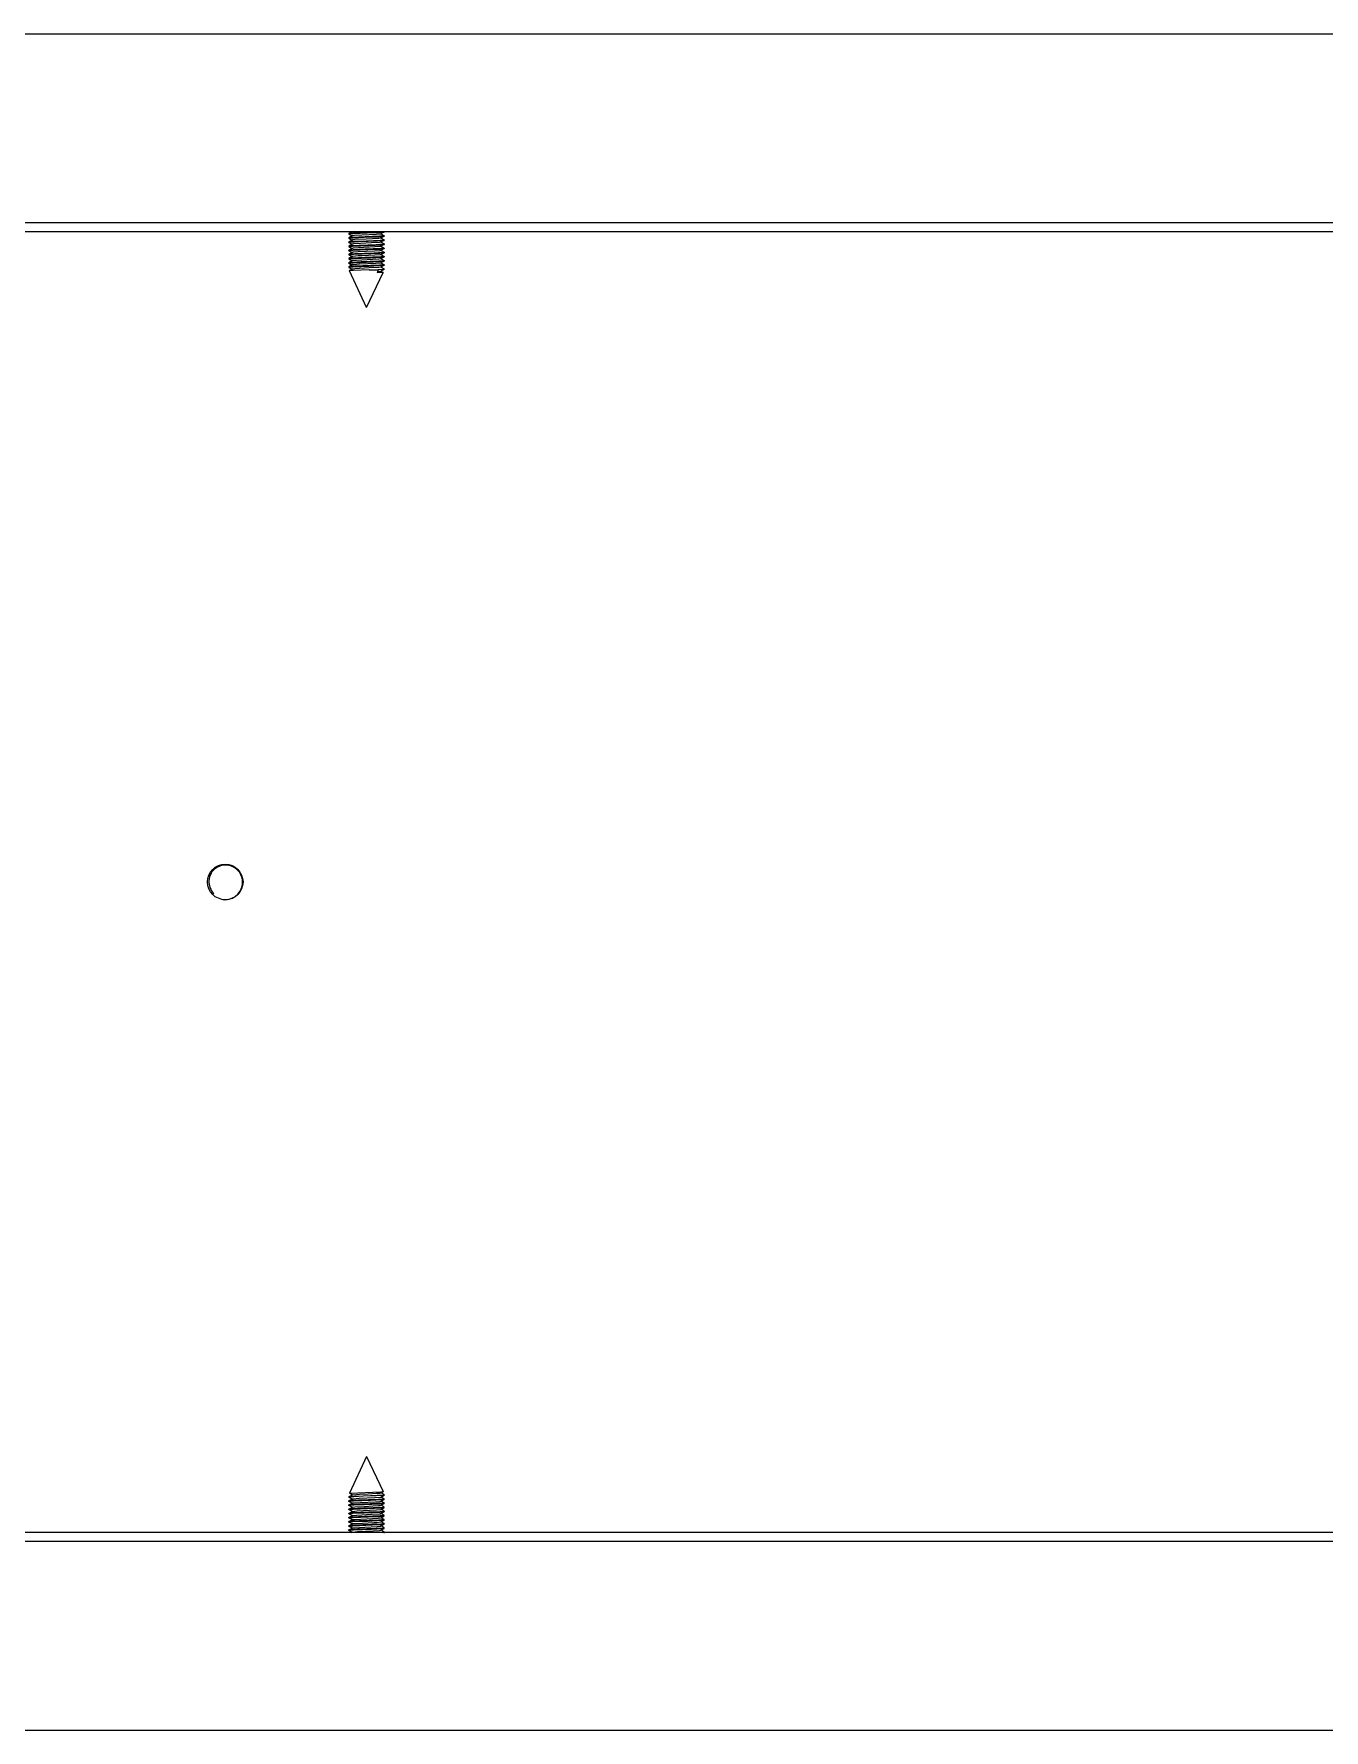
# Model space of a CAD drawing. Header units: millimetres. Extents: x 27602 to 523849, y 322139 to 568360.
# Drawn here: x 106125 to 114410, y 495424 to 506314 of the extents above; entities that cross this region are included whole.
import ezdxf

# ---------------------------------------------------------------- set-up
doc = ezdxf.new("R2010")
doc.units = ezdxf.units.MM

msp = doc.modelspace()

# ---------------------------------------------------------------- linework, layer by layer
at = {"color": 7, "lineweight": 13, "ltscale": 0.03937}
for p, q in [((94696, 506314), (122369, 506314)), ((94696, 505104), (122369, 505104)), ((94696, 505104), (122410, 505104)), ((94696, 505046), (122410, 505046)), ((122410, 496692), (94696, 496692)), ((122410, 496634), (94696, 496634)), ((94696, 495424), (122317, 495424))]:
    msp.add_line(p, q, dxfattribs=at)
at = {"color": 7, "lineweight": 13, "ltscale": 0.000501567}
for p, q in [((108169, 505044), (108148, 505031)), ((108375, 504855), (108354, 504843))]:
    msp.add_line(p, q, dxfattribs=at)
at = {"color": 7, "lineweight": 13, "ltscale": 6.97641e-06}
for p, q in [((108148, 505031), (108148, 505031)), ((108375, 504855), (108375, 504856)), ((108375, 496935), (108375, 496935)), ((108375, 496882), (108375, 496882))]:
    msp.add_line(p, q, dxfattribs=at)
at = {"color": 7, "lineweight": 13, "ltscale": 5.00116e-05}
for p, q in [((108148, 505031), (108148, 505029)), ((108148, 505005), (108148, 505002)), ((108148, 504978), (108148, 504975)), ((108375, 505044), (108375, 505042)), ((108148, 504925), (108148, 504922)), ((108148, 504898), (108148, 504896)), ((108148, 504871), (108148, 504869)), ((108375, 504965), (108375, 504962)), ((108375, 504938), (108375, 504936)), ((108375, 504858), (108375, 504856)), ((108375, 504831), (108375, 504829)), ((108375, 504802), (108375, 504805)), ((108375, 496906), (108375, 496908)), ((108375, 496853), (108375, 496855)), ((108375, 496800), (108375, 496802)), ((108375, 496746), (108375, 496749)), ((108375, 496693), (108375, 496695))]:
    msp.add_line(p, q, dxfattribs=at)
at = {"color": 7, "lineweight": 13, "ltscale": 6.95329e-06}
for p, q in [((108148, 505028), (108148, 505029)), ((108375, 504802), (108375, 504802)), ((108148, 496709), (108148, 496709))]:
    msp.add_line(p, q, dxfattribs=at)
at = {"color": 7, "lineweight": 13, "ltscale": 0.000488244}
for p, q in [((108148, 505028), (108169, 505017)), ((108148, 505002), (108169, 504990)), ((108169, 496747), (108148, 496759))]:
    msp.add_line(p, q, dxfattribs=at)
at = {"color": 7, "lineweight": 13, "ltscale": 0.000501552}
for p, q in [((108169, 505017), (108148, 505005)), ((108148, 496709), (108169, 496721))]:
    msp.add_line(p, q, dxfattribs=at)
at = {"color": 7, "lineweight": 13, "ltscale": 6.73157e-06}
for p, q in [((108148, 505005), (108148, 505005)), ((108148, 504975), (108148, 504975)), ((108148, 504816), (108148, 504815)), ((108148, 496733), (108148, 496733))]:
    msp.add_line(p, q, dxfattribs=at)
at = {"color": 7, "lineweight": 13, "ltscale": 7.1225e-06}
for p, q in [((108148, 505002), (108148, 505002)), ((108148, 504978), (108148, 504978)), ((108148, 496759), (108148, 496760)), ((108148, 496736), (108148, 496735))]:
    msp.add_line(p, q, dxfattribs=at)
at = {"color": 7, "lineweight": 13, "ltscale": 0.000501448}
for p, q in [((108169, 504990), (108148, 504978)), ((108354, 496894), (108375, 496906))]:
    msp.add_line(p, q, dxfattribs=at)
at = {"color": 7, "lineweight": 13, "ltscale": 0.000488721}
msp.add_line((108148, 504975), (108169, 504963), dxfattribs=at)
at = {"color": 7, "lineweight": 13, "ltscale": 0.000100251}
msp.add_line((108164, 505046), (108169, 505043), dxfattribs=at)
at = {"color": 7, "lineweight": 13, "ltscale": 0.000501553}
for p, q in [((108375, 505042), (108354, 505030)), ((108375, 505015), (108354, 505003))]:
    msp.add_line(p, q, dxfattribs=at)
at = {"color": 7, "lineweight": 13, "ltscale": 0.000501657}
for p, q in [((108375, 504989), (108354, 504976)), ((108169, 504857), (108148, 504845)), ((108169, 504831), (108148, 504818))]:
    msp.add_line(p, q, dxfattribs=at)
at = {"color": 7, "lineweight": 13, "ltscale": 0.000488587}
msp.add_line((108355, 505030), (108375, 505018), dxfattribs=at)
at = {"color": 7, "lineweight": 13, "ltscale": 0.000488602}
msp.add_line((108355, 505003), (108375, 504991), dxfattribs=at)
at = {"color": 7, "lineweight": 13, "ltscale": 0.000488617}
msp.add_line((108355, 504977), (108375, 504965), dxfattribs=at)
at = {"color": 7, "lineweight": 13, "ltscale": 3.94327e-05}
msp.add_line((108373, 505046), (108375, 505045), dxfattribs=at)
at = {"color": 7, "lineweight": 13, "ltscale": 7.86786e-06}
for p, q in [((108375, 505045), (108375, 505044)), ((108375, 505018), (108375, 505018)), ((108375, 496719), (108375, 496720))]:
    msp.add_line(p, q, dxfattribs=at)
at = {"color": 7, "lineweight": 13, "ltscale": 7.61803e-06}
msp.add_line((108375, 505042), (108375, 505042), dxfattribs=at)
at = {"color": 7, "lineweight": 13, "ltscale": 4.99815e-05}
for p, q in [((108375, 505018), (108375, 505015)), ((108375, 504991), (108375, 504989)), ((108148, 504951), (108148, 504949)), ((108375, 504911), (108375, 504909)), ((108375, 504885), (108375, 504882)), ((108148, 504845), (108148, 504842)), ((108148, 504818), (108148, 504816))]:
    msp.add_line(p, q, dxfattribs=at)
at = {"color": 7, "lineweight": 13, "ltscale": 7.66314e-06}
msp.add_line((108375, 505015), (108375, 505015), dxfattribs=at)
at = {"color": 7, "lineweight": 13, "ltscale": 7.74279e-06}
for p, q in [((108375, 504991), (108375, 504991)), ((108375, 504989), (108375, 504989)), ((108375, 496749), (108375, 496749))]:
    msp.add_line(p, q, dxfattribs=at)
at = {"color": 7, "lineweight": 13, "ltscale": 0.000501597}
for p, q in [((108169, 504964), (108148, 504952)), ((108375, 504829), (108354, 504817)), ((108375, 504802), (108354, 504790))]:
    msp.add_line(p, q, dxfattribs=at)
at = {"color": 7, "lineweight": 13, "ltscale": 6.70814e-06}
for p, q in [((108148, 504949), (108148, 504949)), ((108148, 496789), (108148, 496789))]:
    msp.add_line(p, q, dxfattribs=at)
at = {"color": 7, "lineweight": 13, "ltscale": 0.000488736}
msp.add_line((108148, 504949), (108169, 504937), dxfattribs=at)
at = {"color": 7, "lineweight": 13, "ltscale": 0.000501642}
msp.add_line((108169, 504937), (108148, 504925), dxfattribs=at)
at = {"color": 7, "lineweight": 13, "ltscale": 7.22294e-06}
for p, q in [((108148, 504922), (108148, 504922)), ((108148, 504818), (108148, 504818)), ((108148, 496815), (108148, 496815))]:
    msp.add_line(p, q, dxfattribs=at)
at = {"color": 7, "lineweight": 13, "ltscale": 0.00048884}
for p, q in [((108148, 504922), (108169, 504910)), ((108148, 504895), (108169, 504884))]:
    msp.add_line(p, q, dxfattribs=at)
at = {"color": 7, "lineweight": 13, "ltscale": 0.000501612}
for p, q in [((108169, 504910), (108148, 504898)), ((108354, 496814), (108375, 496826))]:
    msp.add_line(p, q, dxfattribs=at)
at = {"color": 7, "lineweight": 13, "ltscale": 7.471e-06}
msp.add_line((108148, 504898), (108148, 504898), dxfattribs=at)
at = {"color": 7, "lineweight": 13, "ltscale": 7.24583e-06}
for p, q in [((108148, 504895), (108148, 504896)), ((108148, 496842), (108148, 496842))]:
    msp.add_line(p, q, dxfattribs=at)
at = {"color": 7, "lineweight": 13, "ltscale": 0.000501627}
msp.add_line((108169, 504884), (108148, 504872), dxfattribs=at)
at = {"color": 7, "lineweight": 13, "ltscale": 7.89013e-06}
msp.add_line((108148, 504869), (108148, 504869), dxfattribs=at)
at = {"color": 7, "lineweight": 13, "ltscale": 0.000488349}
msp.add_line((108148, 504869), (108169, 504857), dxfattribs=at)
at = {"color": 7, "lineweight": 13, "ltscale": 0.000501478}
for p, q in [((108375, 504962), (108354, 504950)), ((108375, 504935), (108354, 504923))]:
    msp.add_line(p, q, dxfattribs=at)
at = {"color": 7, "lineweight": 13, "ltscale": 0.000501582}
msp.add_line((108375, 504909), (108354, 504896), dxfattribs=at)
at = {"color": 7, "lineweight": 13, "ltscale": 0.000501686}
msp.add_line((108375, 504882), (108354, 504870), dxfattribs=at)
at = {"color": 7, "lineweight": 13, "ltscale": 0.000488706}
msp.add_line((108355, 504950), (108375, 504938), dxfattribs=at)
at = {"color": 7, "lineweight": 13, "ltscale": 0.000488691}
msp.add_line((108355, 504923), (108375, 504912), dxfattribs=at)
at = {"color": 7, "lineweight": 13, "ltscale": 0.000488557}
msp.add_line((108355, 504897), (108375, 504885), dxfattribs=at)
at = {"color": 7, "lineweight": 13, "ltscale": 0.000487976}
msp.add_line((108355, 504870), (108375, 504858), dxfattribs=at)
at = {"color": 7, "lineweight": 13, "ltscale": 7.64056e-06}
for p, q in [((108375, 504965), (108375, 504965)), ((108375, 504805), (108375, 504805)), ((108375, 496773), (108375, 496773)), ((108375, 496722), (108375, 496722))]:
    msp.add_line(p, q, dxfattribs=at)
at = {"color": 7, "lineweight": 13, "ltscale": 7.3241e-06}
msp.add_line((108375, 504962), (108375, 504962), dxfattribs=at)
at = {"color": 7, "lineweight": 13, "ltscale": 6.7841e-06}
msp.add_line((108375, 504938), (108375, 504938), dxfattribs=at)
at = {"color": 7, "lineweight": 13, "ltscale": 6.68476e-06}
for p, q in [((108375, 504912), (108375, 504911)), ((108375, 496826), (108375, 496826))]:
    msp.add_line(p, q, dxfattribs=at)
at = {"color": 7, "lineweight": 13, "ltscale": 7.20011e-06}
for p, q in [((108375, 504885), (108375, 504885)), ((108375, 496852), (108375, 496853))]:
    msp.add_line(p, q, dxfattribs=at)
at = {"color": 7, "lineweight": 13, "ltscale": 7.78764e-06}
for p, q in [((108148, 504845), (108148, 504845)), ((108148, 496892), (108148, 496893))]:
    msp.add_line(p, q, dxfattribs=at)
at = {"color": 7, "lineweight": 13, "ltscale": 7.91245e-06}
for p, q in [((108148, 504842), (108148, 504842)), ((108148, 496869), (108148, 496868))]:
    msp.add_line(p, q, dxfattribs=at)
at = {"color": 7, "lineweight": 13, "ltscale": 0.000488215}
msp.add_line((108148, 504842), (108169, 504830), dxfattribs=at)
at = {"color": 7, "lineweight": 13, "ltscale": 0.000488185}
msp.add_line((108148, 504815), (108169, 504804), dxfattribs=at)
at = {"color": 7, "lineweight": 13, "ltscale": 0.00043987}
msp.add_line((108169, 504804), (108151, 504793), dxfattribs=at)
at = {"color": 7, "lineweight": 13, "ltscale": 0.005394}
for p, q in [((108262, 504557), (108151, 504793)), ((108262, 497181), (108151, 496944))]:
    msp.add_line(p, q, dxfattribs=at)
at = {"color": 7, "lineweight": 13, "ltscale": 0.005155}
for p, q in [((108262, 504557), (108368, 504783)), ((108262, 497181), (108368, 496955))]:
    msp.add_line(p, q, dxfattribs=at)
at = {"color": 7, "lineweight": 13, "ltscale": 0.001204}
msp.add_line((108278, 504799), (108336, 504799), dxfattribs=at)
at = {"color": 7, "lineweight": 13, "ltscale": 0.000411528}
msp.add_line((108336, 504799), (108330, 504780), dxfattribs=at)
at = {"color": 7, "lineweight": 13, "ltscale": 0.000487991}
msp.add_line((108355, 504844), (108375, 504832), dxfattribs=at)
at = {"color": 7, "lineweight": 13, "ltscale": 0.00048808}
msp.add_line((108355, 504817), (108375, 504805), dxfattribs=at)
at = {"color": 7, "lineweight": 13, "ltscale": 0.0003081}
msp.add_line((108355, 504790), (108368, 504783), dxfattribs=at)
at = {"color": 7, "lineweight": 13, "ltscale": 7.34679e-06}
for p, q in [((108375, 504858), (108375, 504858)), ((108375, 496879), (108375, 496879))]:
    msp.add_line(p, q, dxfattribs=at)
at = {"color": 7, "lineweight": 13, "ltscale": 7.59556e-06}
msp.add_line((108375, 504832), (108375, 504831), dxfattribs=at)
at = {"color": 7, "lineweight": 13, "ltscale": 7.05358e-06}
for p, q in [((108375, 504829), (108375, 504829)), ((108375, 496909), (108375, 496908))]:
    msp.add_line(p, q, dxfattribs=at)
at = {"color": 7, "lineweight": 13, "ltscale": 0.000184874}
msp.add_line((107273, 500789), (107279, 500795), dxfattribs=at)
at = {"color": 7, "lineweight": 13, "ltscale": 0.000501516}
for p, q in [((108148, 496922), (108169, 496934)), ((108148, 496762), (108169, 496774))]:
    msp.add_line(p, q, dxfattribs=at)
at = {"color": 7, "lineweight": 13, "ltscale": 6.71985e-06}
msp.add_line((108148, 496922), (108148, 496922), dxfattribs=at)
at = {"color": 7, "lineweight": 13, "ltscale": 4.99966e-05}
for p, q in [((108148, 496919), (108148, 496922)), ((108375, 496935), (108375, 496933)), ((108148, 496893), (108148, 496895)), ((108148, 496866), (108148, 496868)), ((108148, 496839), (108148, 496842)), ((108148, 496813), (108148, 496815)), ((108375, 496879), (108375, 496882)), ((108375, 496826), (108375, 496829)), ((108148, 496786), (108148, 496789)), ((108148, 496760), (108148, 496762)), ((108148, 496733), (108148, 496735)), ((108148, 496706), (108148, 496709)), ((108375, 496773), (108375, 496775)), ((108375, 496720), (108375, 496722))]:
    msp.add_line(p, q, dxfattribs=at)
at = {"color": 7, "lineweight": 13, "ltscale": 7.21152e-06}
msp.add_line((108148, 496919), (108148, 496919), dxfattribs=at)
at = {"color": 7, "lineweight": 13, "ltscale": 0.000488863}
msp.add_line((108169, 496907), (108148, 496919), dxfattribs=at)
at = {"color": 7, "lineweight": 13, "ltscale": 0.000426957}
msp.add_line((108169, 496934), (108151, 496944), dxfattribs=at)
at = {"color": 7, "lineweight": 13, "ltscale": 0.000322227}
msp.add_line((108354, 496947), (108368, 496955), dxfattribs=at)
at = {"color": 7, "lineweight": 13, "ltscale": 0.000501559}
msp.add_line((108354, 496920), (108375, 496932), dxfattribs=at)
at = {"color": 7, "lineweight": 13, "ltscale": 0.000489109}
msp.add_line((108375, 496935), (108355, 496947), dxfattribs=at)
at = {"color": 7, "lineweight": 13, "ltscale": 0.000488527}
msp.add_line((108375, 496909), (108355, 496920), dxfattribs=at)
at = {"color": 7, "lineweight": 13, "ltscale": 7.62929e-06}
msp.add_line((108375, 496933), (108375, 496932), dxfattribs=at)
at = {"color": 7, "lineweight": 13, "ltscale": 0.000501523}
msp.add_line((108148, 496895), (108169, 496908), dxfattribs=at)
at = {"color": 7, "lineweight": 13, "ltscale": 7.90128e-06}
msp.add_line((108148, 496895), (108148, 496895), dxfattribs=at)
at = {"color": 7, "lineweight": 13, "ltscale": 0.000488751}
msp.add_line((108169, 496881), (108148, 496892), dxfattribs=at)
at = {"color": 7, "lineweight": 13, "ltscale": 0.000501546}
msp.add_line((108148, 496869), (108169, 496881), dxfattribs=at)
at = {"color": 7, "lineweight": 13, "ltscale": 0.00048817}
msp.add_line((108169, 496854), (108148, 496866), dxfattribs=at)
at = {"color": 7, "lineweight": 13, "ltscale": 0.000501635}
msp.add_line((108148, 496842), (108169, 496854), dxfattribs=at)
at = {"color": 7, "lineweight": 13, "ltscale": 7.4823e-06}
msp.add_line((108148, 496839), (108148, 496839), dxfattribs=at)
at = {"color": 7, "lineweight": 13, "ltscale": 0.000488147}
msp.add_line((108169, 496827), (108148, 496839), dxfattribs=at)
at = {"color": 7, "lineweight": 13, "ltscale": 0.00050162}
for p, q in [((108148, 496815), (108169, 496828)), ((108148, 496789), (108169, 496801))]:
    msp.add_line(p, q, dxfattribs=at)
at = {"color": 7, "lineweight": 13, "ltscale": 0.000488021}
msp.add_line((108169, 496801), (108148, 496813), dxfattribs=at)
at = {"color": 7, "lineweight": 13, "ltscale": 0.00050144}
msp.add_line((108354, 496867), (108375, 496879), dxfattribs=at)
at = {"color": 7, "lineweight": 13, "ltscale": 0.000501493}
msp.add_line((108354, 496840), (108375, 496853), dxfattribs=at)
at = {"color": 7, "lineweight": 13, "ltscale": 0.000488401}
msp.add_line((108375, 496882), (108355, 496894), dxfattribs=at)
at = {"color": 7, "lineweight": 13, "ltscale": 0.000488497}
msp.add_line((108375, 496855), (108355, 496867), dxfattribs=at)
at = {"color": 7, "lineweight": 13, "ltscale": 0.000487872}
for p, q in [((108375, 496829), (108355, 496841)), ((108375, 496802), (108355, 496814)), ((108375, 496776), (108355, 496787))]:
    msp.add_line(p, q, dxfattribs=at)
at = {"color": 7, "lineweight": 13, "ltscale": 7.60679e-06}
for p, q in [((108375, 496906), (108375, 496906)), ((108375, 496696), (108375, 496695))]:
    msp.add_line(p, q, dxfattribs=at)
at = {"color": 7, "lineweight": 13, "ltscale": 0.000488006}
msp.add_line((108169, 496774), (108148, 496786), dxfattribs=at)
at = {"color": 7, "lineweight": 13, "ltscale": 6.7433e-06}
msp.add_line((108148, 496762), (108148, 496762), dxfattribs=at)
at = {"color": 7, "lineweight": 13, "ltscale": 0.000501455}
msp.add_line((108148, 496736), (108169, 496748), dxfattribs=at)
at = {"color": 7, "lineweight": 13, "ltscale": 0.00048837}
for p, q in [((108169, 496721), (108148, 496733)), ((108169, 496694), (108148, 496706))]:
    msp.add_line(p, q, dxfattribs=at)
at = {"color": 7, "lineweight": 13, "ltscale": 6.98799e-06}
msp.add_line((108148, 496706), (108148, 496706), dxfattribs=at)
at = {"color": 7, "lineweight": 13, "ltscale": 0.000113701}
msp.add_line((108164, 496692), (108169, 496695), dxfattribs=at)
at = {"color": 7, "lineweight": 13, "ltscale": 0.000501724}
msp.add_line((108354, 496787), (108375, 496799), dxfattribs=at)
at = {"color": 7, "lineweight": 13, "ltscale": 0.000501538}
for p, q in [((108354, 496760), (108375, 496773)), ((108354, 496734), (108375, 496746))]:
    msp.add_line(p, q, dxfattribs=at)
at = {"color": 7, "lineweight": 13, "ltscale": 0.00050165}
msp.add_line((108354, 496707), (108375, 496719), dxfattribs=at)
at = {"color": 7, "lineweight": 13, "ltscale": 0.00048861}
for p, q in [((108375, 496749), (108355, 496761)), ((108375, 496722), (108355, 496734))]:
    msp.add_line(p, q, dxfattribs=at)
at = {"color": 7, "lineweight": 13, "ltscale": 0.000488632}
msp.add_line((108375, 496696), (108355, 496708), dxfattribs=at)
at = {"color": 7, "lineweight": 13, "ltscale": 6.79568e-06}
msp.add_line((108375, 496799), (108375, 496800), dxfattribs=at)
at = {"color": 7, "lineweight": 13, "ltscale": 7.33544e-06}
msp.add_line((108375, 496776), (108375, 496775), dxfattribs=at)
at = {"color": 7, "lineweight": 13, "ltscale": 7.73161e-06}
msp.add_line((108375, 496746), (108375, 496746), dxfattribs=at)
at = {"color": 7, "lineweight": 13, "ltscale": 7.85674e-06}
msp.add_line((108375, 496693), (108375, 496693), dxfattribs=at)
at = {"color": 7, "lineweight": 13, "ltscale": 3.94403e-05}
msp.add_line((108373, 496692), (108375, 496693), dxfattribs=at)
at = {"color": 7, "lineweight": 13, "ltscale": 0.03937}
for points in [[(108375, 505044), (108375, 505044), (108375, 505044), (108375, 505044), (108375, 505044), (108373, 505044), (108342, 505041), (108258, 505038), (108173, 505034), (108150, 505032), (108148, 505032), (108148, 505031)], [(108148, 505029), (108148, 505029), (108148, 505029), (108148, 505029), (108149, 505029), (108150, 505030), (108175, 505032), (108266, 505036), (108346, 505039), (108374, 505041), (108375, 505042)], [(108375, 505018), (108375, 505018), (108375, 505018), (108375, 505018), (108375, 505017), (108373, 505017), (108347, 505015), (108253, 505011), (108172, 505007), (108154, 505006), (108149, 505005), (108148, 505005)], [(108148, 505002), (108148, 505002), (108148, 505002), (108148, 505002), (108149, 505003), (108150, 505003), (108174, 505005), (108246, 505008), (108341, 505012), (108369, 505014), (108375, 505015), (108375, 505015)], [(108375, 504991), (108375, 504991), (108375, 504991), (108375, 504991), (108375, 504991), (108374, 504990), (108349, 504988), (108260, 504984), (108168, 504980), (108151, 504979), (108148, 504978), (108148, 504978)], [(108148, 504975), (108148, 504976), (108148, 504976), (108148, 504976), (108149, 504976), (108157, 504977), (108214, 504980)], [(108183, 505046), (108172, 505044), (108170, 505044), (108169, 505044)], [(108354, 505030), (108353, 505029), (108350, 505029), (108322, 505026), (108230, 505022), (108183, 505019), (108172, 505018), (108170, 505017), (108169, 505017)], [(108354, 505003), (108354, 505003), (108352, 505002), (108340, 505001), (108258, 504996), (108185, 504993), (108173, 504991), (108170, 504991), (108169, 504990)], [(108214, 504980), (108331, 504985), (108362, 504987), (108374, 504988), (108375, 504989)], [(108354, 504976), (108352, 504976), (108345, 504975), (108294, 504972), (108223, 504968)], [(108148, 504949), (108148, 504949), (108148, 504949), (108148, 504949), (108149, 504949), (108150, 504950), (108171, 504952), (108277, 504956), (108359, 504960), (108371, 504961), (108375, 504962), (108375, 504962)], [(108214, 504956), (108157, 504953), (108149, 504952), (108148, 504952)], [(108375, 504938), (108375, 504938), (108375, 504938), (108375, 504938), (108375, 504937), (108373, 504937), (108352, 504935), (108252, 504931), (108176, 504928), (108149, 504925), (108148, 504925)], [(108148, 504922), (108148, 504922), (108148, 504922), (108148, 504923), (108149, 504923), (108150, 504923), (108173, 504925), (108270, 504929), (108347, 504932), (108374, 504935), (108375, 504935)], [(108375, 504911), (108375, 504911), (108375, 504911), (108375, 504911), (108374, 504911), (108366, 504910), (108310, 504907), (108183, 504901), (108153, 504899), (108149, 504899), (108148, 504898)], [(108148, 504896), (108148, 504896), (108148, 504896), (108148, 504896), (108149, 504896), (108150, 504896), (108178, 504899), (108288, 504903), (108346, 504906), (108374, 504908), (108375, 504909)], [(108375, 504885), (108375, 504885), (108375, 504885), (108375, 504884), (108375, 504884), (108373, 504884), (108353, 504882), (108250, 504878), (108168, 504874), (108152, 504873), (108149, 504872), (108148, 504872)], [(108148, 504869), (108148, 504869), (108148, 504869), (108148, 504869), (108149, 504869), (108150, 504870), (108172, 504872), (108287, 504877), (108355, 504880), (108374, 504882), (108375, 504882)], [(108223, 504968), (108177, 504965), (108171, 504964), (108169, 504964)], [(108354, 504950), (108353, 504949), (108347, 504948), (108314, 504946), (108209, 504941), (108175, 504938), (108170, 504937), (108169, 504937)], [(108354, 504923), (108353, 504923), (108347, 504922), (108313, 504919), (108208, 504914), (108175, 504912), (108170, 504911), (108169, 504910)], [(108354, 504896), (108353, 504896), (108349, 504895), (108314, 504893), (108234, 504889), (108207, 504888), (108173, 504885), (108170, 504884), (108169, 504884)], [(108354, 504870), (108354, 504870), (108352, 504869), (108340, 504868), (108300, 504865), (108197, 504860), (108174, 504858), (108170, 504858), (108169, 504857)], [(108375, 504965), (108375, 504965), (108375, 504964), (108375, 504964), (108374, 504964), (108367, 504963), (108324, 504960), (108214, 504956)], [(108375, 504858), (108375, 504858), (108375, 504858), (108375, 504858), (108375, 504858), (108373, 504857), (108341, 504855), (108227, 504850), (108168, 504847), (108150, 504846), (108149, 504845), (108148, 504845)], [(108148, 504842), (108148, 504842), (108148, 504843), (108148, 504843), (108149, 504843), (108150, 504843), (108175, 504845), (108261, 504849), (108348, 504853), (108370, 504854), (108374, 504855), (108375, 504855)], [(108375, 504831), (108375, 504831), (108375, 504831), (108375, 504831), (108375, 504831), (108373, 504831), (108347, 504828), (108288, 504826), (108184, 504822), (108152, 504819), (108149, 504819), (108148, 504818)], [(108148, 504816), (108148, 504816), (108148, 504816), (108148, 504816), (108148, 504816), (108150, 504817), (108174, 504819), (108277, 504823), (108340, 504826), (108369, 504828), (108373, 504828), (108375, 504829), (108375, 504829)], [(108278, 504799), (108177, 504795), (108152, 504794), (108151, 504793), (108151, 504793)], [(108354, 504843), (108354, 504843), (108351, 504842), (108321, 504840), (108216, 504835), (108179, 504832), (108171, 504831), (108169, 504831)], [(108354, 504817), (108354, 504816), (108352, 504816), (108341, 504815), (108279, 504811), (108185, 504806), (108170, 504804), (108169, 504804)], [(108278, 504799), (108342, 504802), (108366, 504803), (108374, 504804), (108375, 504804), (108375, 504805), (108375, 504805), (108375, 504805)], [(108368, 504783), (108368, 504783), (108367, 504782), (108366, 504782), (108355, 504781), (108330, 504780)], [(108354, 504790), (108353, 504789), (108333, 504787)], [(108375, 504802), (108375, 504802), (108373, 504802), (108364, 504801), (108336, 504799)], [(107465, 500860), (107464, 500883), (107460, 500900), (107455, 500914), (107445, 500931), (107429, 500949), (107415, 500960), (107394, 500970), (107378, 500975), (107353, 500977), (107331, 500974), (107323, 500972), (107300, 500961), (107285, 500951), (107268, 500933), (107264, 500926), (107253, 500902), (107248, 500877)], [(107329, 500758), (107348, 500755), (107366, 500756), (107384, 500760), (107401, 500766), (107419, 500777), (107435, 500791), (107447, 500807), (107456, 500824), (107462, 500843), (107465, 500860)], [(108148, 496922), (108149, 496922), (108150, 496923), (108162, 496924), (108184, 496925), (108242, 496928), (108329, 496931), (108363, 496933), (108373, 496934), (108375, 496935), (108375, 496935), (108375, 496935), (108375, 496935), (108375, 496935)], [(108375, 496932), (108374, 496932), (108372, 496932), (108357, 496930), (108323, 496928), (108239, 496925), (108179, 496922), (108157, 496921), (108149, 496920), (108148, 496920), (108148, 496919), (108148, 496919)], [(108151, 496944), (108151, 496944), (108151, 496945), (108154, 496945), (108205, 496948), (108302, 496951), (108353, 496953), (108366, 496954), (108367, 496954), (108368, 496955)], [(108169, 496934), (108170, 496935), (108176, 496935), (108217, 496938), (108272, 496941), (108325, 496944), (108347, 496945), (108353, 496946), (108354, 496947)], [(108169, 496908), (108170, 496908), (108176, 496909), (108213, 496912), (108314, 496916), (108348, 496919), (108353, 496920), (108354, 496920)], [(108375, 496908), (108375, 496908), (108375, 496908), (108375, 496908), (108375, 496908), (108369, 496907), (108339, 496905), (108210, 496900), (108168, 496898), (108149, 496896), (108148, 496895)], [(108148, 496893), (108148, 496893), (108148, 496893), (108148, 496893), (108149, 496893), (108150, 496893), (108178, 496896), (108286, 496900), (108358, 496904), (108374, 496905), (108375, 496906)], [(108375, 496882), (108375, 496882), (108375, 496882), (108375, 496882), (108375, 496881), (108374, 496881), (108361, 496880), (108284, 496876), (108173, 496871), (108150, 496869), (108148, 496869)], [(108148, 496866), (108148, 496866), (108148, 496866), (108148, 496866), (108149, 496867), (108155, 496868), (108206, 496871), (108245, 496872)], [(108148, 496839), (108148, 496840), (108148, 496840), (108148, 496840), (108149, 496840), (108150, 496840), (108175, 496842), (108267, 496846), (108358, 496850), (108374, 496852), (108375, 496852), (108375, 496852)], [(108245, 496848), (108159, 496844), (108149, 496842), (108148, 496842)], [(108375, 496829), (108375, 496828), (108375, 496828), (108375, 496828), (108375, 496828), (108373, 496828), (108349, 496826), (108275, 496822), (108173, 496818), (108153, 496816), (108149, 496816), (108148, 496815)], [(108148, 496813), (108148, 496813), (108148, 496813), (108148, 496813), (108148, 496813), (108150, 496814), (108174, 496816), (108247, 496819), (108349, 496823), (108373, 496825), (108375, 496826), (108375, 496826)], [(108375, 496802), (108375, 496802), (108375, 496802), (108375, 496802), (108375, 496801), (108373, 496801), (108348, 496799), (108250, 496795), (108168, 496791), (108152, 496790), (108148, 496789), (108148, 496789)], [(108169, 496881), (108170, 496881), (108175, 496882), (108223, 496885), (108318, 496890), (108349, 496892), (108353, 496893), (108354, 496894)], [(108169, 496854), (108170, 496855), (108172, 496855), (108185, 496857), (108248, 496860)], [(108169, 496828), (108170, 496828), (108172, 496828), (108201, 496831), (108281, 496835), (108326, 496837), (108352, 496840), (108354, 496840)], [(108169, 496801), (108170, 496801), (108172, 496802), (108198, 496804), (108293, 496809), (108345, 496812), (108353, 496813), (108354, 496814)], [(108245, 496872), (108346, 496876), (108373, 496878), (108375, 496879), (108375, 496879)], [(108375, 496855), (108375, 496855), (108375, 496855), (108375, 496855), (108374, 496855), (108367, 496853), (108303, 496850), (108245, 496848)], [(108248, 496860), (108302, 496863), (108339, 496865), (108351, 496866), (108354, 496867), (108354, 496867)], [(108148, 496786), (108148, 496786), (108148, 496786), (108148, 496786), (108149, 496787), (108150, 496787), (108175, 496789), (108271, 496793), (108347, 496796), (108368, 496798), (108374, 496799), (108375, 496799)], [(108375, 496775), (108375, 496775), (108375, 496775), (108375, 496775), (108375, 496775), (108373, 496775), (108340, 496772), (108215, 496767), (108156, 496764), (108149, 496763), (108148, 496762), (108148, 496762)], [(108148, 496760), (108148, 496760), (108148, 496760), (108148, 496760), (108149, 496760), (108150, 496760), (108174, 496763), (108267, 496766), (108360, 496771), (108372, 496772), (108375, 496772), (108375, 496773)], [(108375, 496749), (108375, 496749), (108375, 496749), (108375, 496748), (108375, 496748), (108373, 496748), (108354, 496746), (108237, 496741), (108169, 496738), (108153, 496737), (108149, 496736), (108148, 496736)], [(108148, 496733), (108148, 496733), (108148, 496733), (108148, 496733), (108149, 496733), (108150, 496734), (108173, 496736), (108300, 496741), (108360, 496744), (108374, 496746), (108375, 496746)], [(108375, 496722), (108375, 496722), (108375, 496722), (108375, 496722), (108375, 496722), (108369, 496721), (108324, 496718), (108204, 496713), (108157, 496710), (108149, 496709), (108148, 496709)], [(108148, 496706), (108148, 496706), (108148, 496706), (108148, 496707), (108149, 496707), (108150, 496707), (108177, 496709), (108294, 496714), (108361, 496718), (108374, 496719), (108375, 496719)], [(108169, 496774), (108170, 496775), (108172, 496775), (108183, 496776), (108264, 496781), (108336, 496785), (108353, 496787), (108354, 496787)], [(108169, 496748), (108170, 496748), (108173, 496749), (108199, 496751), (108307, 496756), (108327, 496757), (108351, 496760), (108353, 496760), (108354, 496760)], [(108169, 496721), (108170, 496721), (108172, 496722), (108182, 496723), (108250, 496727), (108329, 496731), (108352, 496733), (108354, 496734)], [(108169, 496695), (108170, 496695), (108173, 496695), (108203, 496698), (108304, 496703), (108344, 496706), (108352, 496707), (108354, 496707)], [(108375, 496695), (108375, 496695), (108375, 496695), (108375, 496695), (108375, 496695), (108374, 496695), (108363, 496693), (108336, 496692)]]:
    msp.add_lwpolyline(points, dxfattribs=at)
msp.add_circle((107354, 500869), 114, dxfattribs=at)
for centre, radius, start, end in [((108148, 504951), 0.406, 108.0902, 165.0286), ((108148, 504925), 0.404, 108.1822, 165.0966), ((108148, 504871), 0.403, 108.2319, 165.1404), ((108375, 504936), 0.419, 287.2915, 344.4058), ((108375, 504909), 0.406, 288.0918, 345.0288), ((108375, 504882), 0.405, 288.1413, 345.0611), ((108151, 504793), 0.183, 102.4555, 188.9475), ((108368, 504783), 0.205, 349.1439, 77.1658), ((107354, 500870), 105, 176.2211, 225.329), ((108151, 496944), 0.183, 171.0525, 257.5445), ((108368, 496955), 0.205, 282.8342, 10.8561), ((108148, 496866), 0.403, 194.8596, 251.7681), ((108148, 496813), 0.404, 194.9034, 251.8178), ((108375, 496855), 0.405, 14.9389, 71.8587), ((108375, 496828), 0.406, 14.9712, 71.9082), ((108375, 496802), 0.419, 15.5942, 72.7085), ((108148, 496786), 0.406, 194.9714, 251.9098), ((108370, 496709), 17, 274.0206, 289.0486)]:
    msp.add_arc(centre, radius, start, end, dxfattribs=at)

doc.saveas('drawing.dxf')
